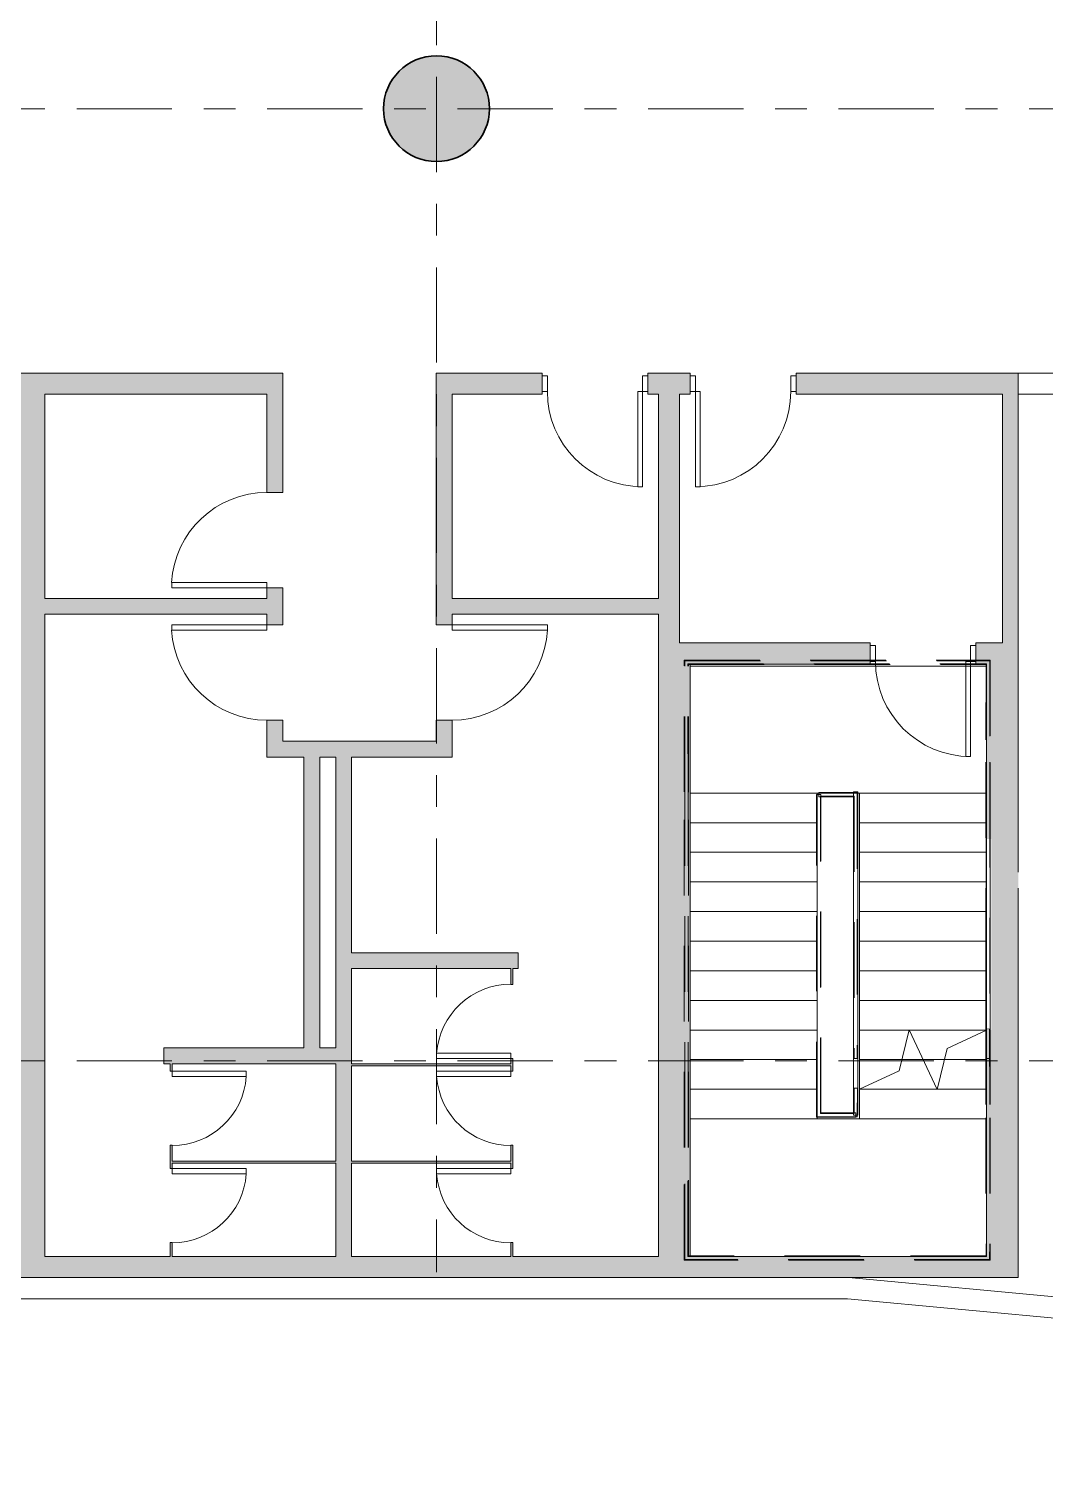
# Model space of a CAD drawing. Header units: millimetres. Extents: x 90964 to 877642, y 656808 to 1438307.
# Drawn here: x 376236 to 385840, y 862815 to 876441 of the extents above; entities that cross this region are included whole.
import ezdxf

# ---------------------------------------------------------------- set-up
doc = ezdxf.new("R2010")
doc.units = ezdxf.units.MM
doc.header["$LTSCALE"] = 300
doc.linetypes.add('CENTER', pattern=[3, 1.5, -0.5, 0.5, -0.5])
doc.linetypes.add('Overhead', pattern=[3.96875, 2.38125, -1.5875])
for name, color, linetype, lineweight in [('A-COT VACH', 2, 'Continuous', 35), ('A-DOOR', 31, 'Continuous', 9), ('A-DOOR-FRAM', 31, 'Continuous', 9), ('A-FLOR-HRAL', 11, 'Continuous', 9), ('A-FLOR-HRAL-MBND', 5, 'Overhead', 9), ('A-HATCH', 251, 'Continuous', 5), ('A-TRUC', 250, 'CENTER', 5), ('A-WALL', 113, 'Continuous', 9), ('A-WALL-PATT', 111, 'Continuous', 9), ('S-STRS', 31, 'Continuous', 9), ('S-STRS-MBND', 31, 'Overhead', 9)]:
    doc.layers.add(name, color=color, linetype=linetype, lineweight=lineweight)

# ---------------------------------------------------------------- blocks, each defined once
blk = doc.blocks.new('Railing - Railing-1480362-Option 5 Floor Plans')
at = {"layer": 'A-FLOR-HRAL-MBND'}
for p, q in [((-106422, -29073), (-106305, -28713)), ((-106305, -28713), (-103395, -29659)), ((-106384, -29054), (-106285, -28751)), ((-106285, -28751), (-103433, -29678)), ((-106165, -29157), (-106422, -29073)), ((-106156, -29128), (-106384, -29054)), ((-105899, -29243), (-105890, -29215)), ((-103513, -30019), (-105899, -29243)), ((-103532, -29982), (-105890, -29215)), ((-103433, -29678), (-103532, -29982)), ((-103395, -29659), (-103513, -30019))]:
    blk.add_line(p, q, dxfattribs=at)
blk = doc.blocks.new('Railing - Railing-1480373-Option 5 Floor Plans')
at = {"layer": 'A-FLOR-HRAL-MBND'}
for p, q in [((-108093, -29845), (-107202, -27106)), ((-107202, -27106), (-106194, -27433)), ((-108055, -29826), (-107183, -27143)), ((-107183, -27143), (-106203, -27462)), ((-106203, -27462), (-105937, -27549)), ((-106194, -27433), (-105928, -27520)), ((-105928, -27520), (-102999, -28473)), ((-105937, -27549), (-103008, -28501)), ((-102999, -28473), (-101819, -28856)), ((-103008, -28501), (-101857, -28875)), ((-101857, -28875), (-102729, -31558)), ((-101819, -28856), (-102710, -31596)), ((-106809, -30231), (-108055, -29826)), ((-106819, -30260), (-108093, -29845)), ((-106011, -30491), (-106809, -30231)), ((-106020, -30519), (-106819, -30260)), ((-106286, -30433), (-106277, -30404)), ((-103890, -31212), (-106286, -30433)), ((-103880, -31184), (-106277, -30404)), ((-103614, -31270), (-103880, -31184)), ((-103623, -31299), (-103890, -31212)), ((-102710, -31596), (-103623, -31299)), ((-102729, -31558), (-103614, -31270))]:
    blk.add_line(p, q, dxfattribs=at)
blk = doc.blocks.new('Top Rail Type - Top Rail_Internal_-V16-Option 5 Floor Plans')
at = {"layer": 'A-FLOR-HRAL', "linetype": 'Overhead'}
for p, q in [((-106422, -29058), (-106308, -28706)), ((-106308, -28706), (-103408, -29649)), ((-106384, -29070), (-106282, -28757)), ((-106282, -28757), (-103420, -29687)), ((-106422, -29058), (-106384, -29070)), ((-106409, -29083), (-106397, -29045)), ((-106167, -29162), (-106409, -29083)), ((-106154, -29124), (-106397, -29045)), ((-105901, -29248), (-105888, -29210)), ((-103509, -30026), (-105901, -29248)), ((-103535, -29975), (-105888, -29210)), ((-103433, -29662), (-103535, -29975)), ((-103395, -29675), (-103509, -30026)), ((-103395, -29675), (-103433, -29662)), ((-103408, -29649), (-103420, -29687))]:
    blk.add_line(p, q, dxfattribs=at)
at = {"layer": 'A-FLOR-HRAL'}
for p, q in [((-106154, -29124), (-106167, -29162)), ((-103492, -29989), (-106154, -29124)), ((-103504, -30027), (-106167, -29162)), ((-103504, -30027), (-103492, -29989))]:
    blk.add_line(p, q, dxfattribs=at)
blk = doc.blocks.new('Top Rail Type - Top Rail_Internal_-V17-Option 5 Floor Plans')
at = {"layer": 'A-FLOR-HRAL', "linetype": 'Overhead'}
for p, q in [((-108100, -29848), (-107206, -27099)), ((-107206, -27099), (-106192, -27429)), ((-108049, -29823), (-107180, -27150)), ((-107180, -27150), (-106205, -27467)), ((-106205, -27467), (-103010, -28506)), ((-106192, -27429), (-102997, -28468)), ((-102997, -28468), (-101813, -28853)), ((-103010, -28506), (-101863, -28879)), ((-101863, -28879), (-102732, -31552)), ((-101813, -28853), (-102707, -31602)), ((-106808, -30226), (-108049, -29823)), ((-106820, -30264), (-108100, -29848)), ((-106009, -30486), (-106808, -30226)), ((-106022, -30524), (-106820, -30264)), ((-106288, -30438), (-106275, -30400)), ((-103625, -31303), (-106288, -30438)), ((-103612, -31265), (-106275, -30400)), ((-102707, -31602), (-103625, -31303)), ((-102732, -31552), (-103612, -31265))]:
    blk.add_line(p, q, dxfattribs=at)
at = {"layer": 'A-FLOR-HRAL'}
for p, q in [((-106009, -30486), (-106022, -30524)), ((-104291, -31045), (-106009, -30486)), ((-104304, -31083), (-106022, -30524))]:
    blk.add_line(p, q, dxfattribs=at)
blk = doc.blocks.new('M_Single-Flush - 900 X 2100-697408-Option 5 Floor Plans')
at = {"layer": 'A-DOOR'}
for p, q in [((400, 75), (400, 975)), ((450, 975), (400, 975)), ((450, 75), (450, 975)), ((450, 75), (400, 75))]:
    blk.add_line(p, q, dxfattribs=at)
blk.add_arc((450, 75), 902, 93.1788, 180, dxfattribs=at)
blk = doc.blocks.new('M_Single-Flush - 900 X 2100-697387-Option 5 Floor Plans')
at = {"layer": 'A-DOOR'}
for p, q in [((400, -75), (400, -975)), ((450, -75), (400, -75)), ((450, -75), (450, -975)), ((450, -975), (400, -975))]:
    blk.add_line(p, q, dxfattribs=at)
blk.add_arc((450, -75), 902, 180, 266.8212, dxfattribs=at)
blk = doc.blocks.new('M_Single-Flush - 700 X 2100-697495-Option 5 Floor Plans')
at = {"layer": 'A-DOOR'}
for p, q in [((300, -10), (300, -710)), ((350, -10), (300, -10)), ((350, -10), (350, -710)), ((350, -710), (300, -710))]:
    blk.add_line(p, q, dxfattribs=at)
blk.add_arc((350, -10), 702, 180, 265.9138, dxfattribs=at)
blk = doc.blocks.new('M_Single-Flush - 700 X 2100-697474-Option 5 Floor Plans')
at = {"layer": 'A-DOOR'}
for p, q in [((300, 10), (300, 710)), ((350, 710), (300, 710)), ((350, 10), (350, 710)), ((350, 10), (300, 10))]:
    blk.add_line(p, q, dxfattribs=at)
blk.add_arc((350, 10), 702, 94.0862, 180, dxfattribs=at)
blk = doc.blocks.new('M_Door-Passage-Single-Flush - M_Door-Passage-Single-Flush-718217-Option 5 Floor Plans')
at = {"layer": 'A-DOOR'}
for p, q in [((450, 981.35), (405, 981.35)), ((405, 981.35), (405, 81.35)), ((450, 81.35), (450, 981.35)), ((405, 81.35), (450, 81.35))]:
    blk.add_line(p, q, dxfattribs=at)
blk.add_arc((450, 81.35), 900, 90, 180, dxfattribs=at)
at = {"layer": 'A-DOOR-FRAM'}
for p, q in [((-450, 81.35), (-500, 81.35)), ((-500, 81.35), (-500, -68.65)), ((-450, -68.65), (-450, 81.35)), ((450, 81.35), (450, -68.65)), ((500, 81.35), (450, 81.35)), ((500, -68.65), (500, 81.35)), ((-500, -68.65), (-450, -68.65)), ((450, -68.65), (500, -68.65))]:
    blk.add_line(p, q, dxfattribs=at)
blk = doc.blocks.new('M_Door-Passage-Single-Flush - M_Door-Passage-Single-Flush-756115-Option 5 Floor Plans')
at = {"layer": 'A-DOOR'}
for p, q in [((405, -81.35), (450, -81.35)), ((405, -981.35), (405, -81.35)), ((450, -81.35), (450, -981.35)), ((450, -981.35), (405, -981.35))]:
    blk.add_line(p, q, dxfattribs=at)
blk.add_arc((450, -81.35), 900, 180, 270, dxfattribs=at)
at = {"layer": 'A-DOOR-FRAM'}
for p, q in [((-500, 68.65), (-450, 68.65)), ((-500, -81.35), (-500, 68.65)), ((-450, 68.65), (-450, -81.35)), ((450, 68.65), (500, 68.65)), ((450, -81.35), (450, 68.65)), ((500, 68.65), (500, -81.35)), ((-450, -81.35), (-500, -81.35)), ((500, -81.35), (450, -81.35))]:
    blk.add_line(p, q, dxfattribs=at)
blk = doc.blocks.new('luoicotthapdoi')
at = {"layer": 'A-HATCH'}
h = blk.add_hatch(color=256, dxfattribs=at)
h.dxf.hatch_style = 1
edge = h.paths.add_edge_path()
edge.add_arc((386788, 970252), 500, 0, 360)
edge = h.paths.add_edge_path()
edge.add_arc((393088, 977636), 500, 0, 360)
edge = h.paths.add_edge_path()
edge.add_arc((399388, 970252), 500, 0, 360)
edge = h.paths.add_edge_path()
edge.add_arc((399388, 961252), 500, 0, 360)
edge = h.paths.add_edge_path()
edge.add_arc((399388, 952252), 500, 0, 360)
edge = h.paths.add_edge_path()
edge.add_arc((386788, 952252), 500, 0, 360)
edge = h.paths.add_edge_path()
edge.add_arc((386788, 961252), 500, 0, 360)
edge = h.paths.add_edge_path()
edge.add_arc((380088, 961252), 500, 0, 360)
edge = h.paths.add_edge_path()
edge.add_arc((367488, 961252), 500, 0, 360)
edge = h.paths.add_edge_path()
edge.add_arc((360788, 961252), 500, 0, 360)
edge = h.paths.add_edge_path()
edge.add_arc((360788, 952252), 500, 0, 360)
edge = h.paths.add_edge_path()
edge.add_arc((348188, 952252), 500, 0, 360)
edge = h.paths.add_edge_path()
edge.add_arc((348188, 961252), 500, 0, 360)
edge = h.paths.add_edge_path()
edge.add_arc((348188, 970252), 500, 0, 360)
edge = h.paths.add_edge_path()
edge.add_arc((354488, 977636), 500, 0, 360)
edge = h.paths.add_edge_path()
edge.add_arc((360788, 970252), 500, 0, 360)
at = {"layer": 'A-COT VACH'}
blk.add_circle((380088, 961252), 500, dxfattribs=at)
at = {"layer": 'A-TRUC', "ltscale": 2}
for p, q in [((380088, 981352), (380088, 950252)), ((333488, 961252), (414088, 961252)), ((333488, 952252), (414088, 952252))]:
    blk.add_line(p, q, dxfattribs=at)

msp = doc.modelspace()

# ---------------------------------------------------------------- hatches: boundary and pattern name
at = {"layer": 'A-WALL-PATT'}
for points in [[(378635.6, 873186), (371024.6, 873186), (371024.6, 872986), (378635.6, 872986)], [(376385.6, 864836.1), (376385.6, 872986), (376085.6, 872986), (376085.6, 864836.1)], [(382385.6, 870536.1), (382385.6, 872986), (382185.6, 872986), (382185.6, 870536.1)], [(385585.6, 872986), (385435.6, 872986), (385435.6, 870536.1), (385585.6, 870536.1), (385585.6, 871561.5)], [(378485.6, 870906.4), (378485.6, 871056.4), (376385.6, 871056.4), (376385.6, 870906.4)], [(382185.6, 871056.4), (380235.6, 871056.4), (380235.6, 870906.4), (382185.6, 870906.4)], [(382485.6, 864836.1), (382485.6, 870536.1), (382185.6, 870536.1), (382185.6, 864836.1)], [(380235.6, 869556.4), (380235.6, 869706.4), (378635.6, 869706.4), (378635.6, 869556.4), (379285.6, 869556.4)], [(378985.6, 869556.4), (378835.6, 869556.4), (378835.6, 866806.4), (378985.6, 866806.4), (378985.6, 869169.6)], [(379285.6, 864836.1), (379285.6, 869556.4), (379135.6, 869556.4), (379135.6, 864836.1)], [(380860.6, 867556.4), (380860.6, 867706.4), (379285.6, 867706.4), (379285.6, 867556.4), (380809.4, 867556.4)], [(379135.6, 866806.4), (377510.6, 866806.4), (377510.6, 866656.4), (379135.6, 866656.4)], [(380789.4, 866656.4), (379285.6, 866656.4), (379285.6, 866636.4), (380789.4, 866636.4)], [(376385.6, 864636.1), (376385.6, 864836.1), (373385.6, 864836.1), (373385.6, 864636.1), (374740.9, 864636.1)], [(383455.7, 864836.1), (376385.6, 864836.1), (376385.6, 864636.1), (383455.7, 864636.1)], [(385285.6, 864636.1), (385285.6, 864836.1), (383455.7, 864836.1), (383455.7, 864636.1)]]:
    msp.add_hatch(color=256, dxfattribs=at).paths.add_polyline_path(points, flags=0)
h = msp.add_hatch(color=256, dxfattribs=at)
h.paths.add_polyline_path([(380235.6, 869906.4), (380085.6, 869906.4), (380085.6, 869706.4), (380235.6, 869706.4)], flags=0)
h.paths.add_polyline_path([(380235.6, 873186), (380085.6, 873186), (380085.6, 870806.4), (380235.6, 870806.4), (380235.6, 872986)], flags=0)
h = msp.add_hatch(color=256, dxfattribs=at)
h.paths.add_polyline_path([(385585.6, 872986), (385585.6, 873186), (383485.6, 873186), (383485.6, 872986), (385435.6, 872986)], flags=0)
h.paths.add_polyline_path([(382485.6, 872986), (382485.6, 873186), (382085.6, 873186), (382085.6, 872986), (382385.6, 872986)], flags=0)
h.paths.add_polyline_path([(381085.6, 873011), (381085.6, 873186), (380235.6, 873186), (380235.6, 872986), (381085.6, 872986)], flags=0)
h = msp.add_hatch(color=256, dxfattribs=at)
h.paths.add_polyline_path([(378635.6, 870806.4), (378635.6, 871156.4), (378485.6, 871156.4), (378485.6, 870806.4)], flags=0)
h.paths.add_polyline_path([(378635.6, 869906.4), (378485.6, 869906.4), (378485.6, 869556.4), (378635.6, 869556.4), (378635.6, 869706.4)], flags=0)
h.paths.add_polyline_path([(378635.6, 872056.4), (378635.6, 872986), (378485.6, 872986), (378485.6, 872056.4)], flags=0)
h = msp.add_hatch(color=256, dxfattribs=at)
h.paths.add_polyline_path([(385435.6, 870636.1), (385185.6, 870636.1), (385185.6, 870436.1), (385285.6, 870436.1), (385285.6, 870536.1), (385435.6, 870536.1)], flags=0)
h.paths.add_polyline_path([(384185.6, 870461.1), (384185.6, 870636.1), (382385.6, 870636.1), (382385.6, 870536.1), (382485.6, 870536.1), (382485.6, 870436.1), (384185.6, 870436.1)], flags=0)
h = msp.add_hatch(color=256, dxfattribs=at)
h.paths.add_polyline_path([(385585.6, 866777.8), (385585.6, 870536.1), (385285.6, 870536.1), (385285.6, 864636.1), (385585.6, 864636.1)], flags=0)
h.paths.add_polyline_path([(385331, 867973.7), (385331, 866975.9), (385291, 866975.9), (385291, 868781.3), (385331, 868781.3), (385331, 868571.7)], flags=0)
h = msp.add_hatch(color=256, dxfattribs=at)
h.paths.add_polyline_path([(380809.4, 864966.4), (380789.4, 864966.4), (380789.4, 864836.1), (380809.4, 864836.1)], flags=0)
h.paths.add_polyline_path([(380809.4, 865666.4), (380809.4, 865886.4), (380789.4, 865886.4), (380789.4, 865666.4)], flags=0)
h.paths.add_polyline_path([(380809.4, 867406.4), (380809.4, 867556.4), (380789.4, 867556.4), (380789.4, 867406.4)], flags=0)
h.paths.add_polyline_path([(380809.4, 866706.4), (380789.4, 866706.4), (380789.4, 866586.4), (380809.4, 866586.4)], flags=0)
h = msp.add_hatch(color=256, dxfattribs=at)
h.paths.add_polyline_path([(377590.2, 865886.4), (377570.2, 865886.4), (377572.1, 865666.4), (377590.2, 865666.4), (377590.2, 865736.4)], flags=0)
h.paths.add_polyline_path([(377590.2, 864836.1), (377590.2, 864966.4), (377570.2, 864966.4), (377572.1, 864836.1)], flags=0)
h.paths.add_polyline_path([(377590.2, 866586.4), (377590.2, 866656.4), (377570.2, 866656.4), (377572.1, 866586.4)], flags=0)
h = msp.add_hatch(color=256, dxfattribs=at)
h.paths.add_polyline_path([(380789.4, 865736.4), (379285.6, 865736.4), (379285.6, 865716.4), (380789.4, 865716.4)], flags=0)
h.paths.add_polyline_path([(379135.6, 865716.4), (379135.6, 865736.4), (377590.2, 865736.4), (377590.2, 865716.4)], flags=0)

# ---------------------------------------------------------------- linework, layer by layer
at = {"layer": 'A-WALL', "lineweight": 18}
for p, q in [((378635.6, 873186), (370824.6, 873186)), ((378635.6, 872056.4), (378635.6, 873186)), ((380085.6, 873186), (380085.6, 870806.4)), ((381085.6, 873186), (380085.6, 873186)), ((381085.6, 873161), (381085.6, 873186)), ((382485.6, 873186), (382085.6, 873186)), ((382085.6, 873186), (382085.6, 873161)), ((382485.6, 873161), (382485.6, 873186)), ((385585.6, 873186), (383485.6, 873186)), ((383485.6, 873186), (383485.6, 873161)), ((385585.6, 870536.1), (385585.6, 873186)), ((376385.6, 871056.4), (376385.6, 872986)), ((376385.6, 872986), (378485.6, 872986)), ((378485.6, 872986), (378485.6, 872056.4)), ((380235.6, 871056.4), (380235.6, 872986)), ((380235.6, 872986), (381085.6, 872986)), ((381085.6, 872986), (381085.6, 873011)), ((382085.6, 873011), (382085.6, 872986)), ((382085.6, 872986), (382185.6, 872986)), ((382185.6, 872986), (382185.6, 871056.4)), ((382385.6, 872986), (382485.6, 872986)), ((382385.6, 870636.1), (382385.6, 872986)), ((382485.6, 872986), (382485.6, 873011)), ((383485.6, 873011), (383485.6, 872986)), ((383485.6, 872986), (385435.6, 872986)), ((385435.6, 872986), (385435.6, 870636.1)), ((378485.6, 872056.4), (378635.6, 872056.4)), ((378485.6, 871156.4), (378485.6, 871056.4)), ((378635.6, 871156.4), (378485.6, 871156.4)), ((378635.6, 870806.4), (378635.6, 871156.4)), ((378485.6, 871056.4), (376385.6, 871056.4)), ((382185.6, 871056.4), (380235.6, 871056.4)), ((376385.6, 864836.1), (376385.6, 870906.4)), ((376385.6, 870906.4), (378485.6, 870906.4)), ((378485.6, 870906.4), (378485.6, 870806.4)), ((378485.6, 870806.4), (378635.6, 870806.4)), ((380085.6, 870806.4), (380235.6, 870806.4)), ((380235.6, 870806.4), (380235.6, 870906.4)), ((380235.6, 870906.4), (382185.6, 870906.4)), ((382185.6, 870906.4), (382185.6, 870536.1)), ((382185.6, 870536.1), (382185.6, 864836.1)), ((384185.6, 870636.1), (382385.6, 870636.1)), ((384185.6, 870611.1), (384185.6, 870636.1)), ((385435.6, 870636.1), (385185.6, 870636.1)), ((385185.6, 870636.1), (385185.6, 870611.1)), ((385585.6, 868467.3), (385585.6, 870536.1)), ((382485.6, 864836.1), (382485.6, 870436.1)), ((382485.6, 870436.1), (384185.6, 870436.1)), ((384185.6, 870436.1), (384185.6, 870461.1)), ((385185.6, 870461.1), (385185.6, 870436.1)), ((385185.6, 870436.1), (385285.6, 870436.1)), ((385285.6, 870436.1), (385285.6, 864836.1)), ((378485.6, 869906.4), (378485.6, 869556.4)), ((378635.6, 869906.4), (378485.6, 869906.4)), ((378635.6, 869706.4), (378635.6, 869906.4)), ((380235.6, 869906.4), (380085.6, 869906.4)), ((380085.6, 869906.4), (380085.6, 869706.4)), ((380235.6, 869556.4), (380235.6, 869906.4)), ((380085.6, 869706.4), (378635.6, 869706.4)), ((378485.6, 869556.4), (378835.6, 869556.4)), ((378835.6, 869556.4), (378835.6, 866806.4)), ((378985.6, 869556.4), (379135.6, 869556.4)), ((378985.6, 866806.4), (378985.6, 869556.4)), ((379135.6, 869556.4), (379135.6, 866806.4)), ((379285.6, 869556.4), (380235.6, 869556.4)), ((379285.6, 867706.4), (379285.6, 869556.4)), ((385585.6, 864636.1), (385585.6, 868316.3)), ((380860.6, 867706.4), (379285.6, 867706.4)), ((380860.6, 867556.4), (380860.6, 867706.4)), ((379285.6, 866656.4), (379285.6, 867556.4)), ((379285.6, 867556.4), (380789.4, 867556.4)), ((380789.4, 867556.4), (380789.4, 867406.4)), ((380809.4, 867556.4), (380860.6, 867556.4)), ((380809.4, 867406.4), (380809.4, 867556.4)), ((380789.4, 867406.4), (380809.4, 867406.4)), ((378835.6, 866806.4), (377510.6, 866806.4)), ((377510.6, 866806.4), (377510.6, 866656.4)), ((379135.6, 866806.4), (378985.6, 866806.4)), ((380789.4, 866706.4), (380789.4, 866656.4)), ((380809.4, 866706.4), (380789.4, 866706.4)), ((380809.4, 866586.4), (380809.4, 866706.4)), ((377510.6, 866656.4), (377570.2, 866656.4)), ((377570.2, 866656.4), (377570.2, 866586.4)), ((377570.2, 866586.4), (377590.2, 866586.4)), ((377590.2, 866656.4), (379135.6, 866656.4)), ((377590.2, 866586.4), (377590.2, 866656.4)), ((379135.6, 866656.4), (379135.6, 865736.4)), ((380789.4, 866656.4), (379285.6, 866656.4)), ((379285.6, 865736.4), (379285.6, 866636.4)), ((379285.6, 866636.4), (380789.4, 866636.4)), ((380789.4, 866636.4), (380789.4, 866586.4)), ((380789.4, 866586.4), (380809.4, 866586.4)), ((377570.2, 865886.4), (377570.2, 865666.4)), ((377590.2, 865886.4), (377570.2, 865886.4)), ((377590.2, 865736.4), (377590.2, 865886.4)), ((380789.4, 865886.4), (380789.4, 865736.4)), ((380809.4, 865886.4), (380789.4, 865886.4)), ((380809.4, 865666.4), (380809.4, 865886.4)), ((377570.2, 865666.4), (377590.2, 865666.4)), ((379135.6, 865736.4), (377590.2, 865736.4)), ((377590.2, 865716.4), (379135.6, 865716.4)), ((377590.2, 865666.4), (377590.2, 865716.4)), ((379135.6, 865716.4), (379135.6, 864836.1)), ((380789.4, 865736.4), (379285.6, 865736.4)), ((379285.6, 864836.1), (379285.6, 865716.4)), ((379285.6, 865716.4), (380789.4, 865716.4)), ((380789.4, 865716.4), (380789.4, 865666.4)), ((380789.4, 865666.4), (380809.4, 865666.4)), ((377570.2, 864966.4), (377570.2, 864836.1)), ((377590.2, 864966.4), (377570.2, 864966.4)), ((377590.2, 864836.1), (377590.2, 864966.4)), ((380789.4, 864966.4), (380789.4, 864836.1)), ((380809.4, 864966.4), (380789.4, 864966.4)), ((380809.4, 864836.1), (380809.4, 864966.4)), ((377570.2, 864836.1), (376385.6, 864836.1)), ((379135.6, 864836.1), (377590.2, 864836.1)), ((380789.4, 864836.1), (379285.6, 864836.1)), ((382185.6, 864836.1), (380809.4, 864836.1)), ((385285.6, 864836.1), (382485.6, 864836.1)), ((383982.7, 864636.1), (364296.6, 864636.1)), ((376385.6, 864636.1), (385585.6, 864636.1)), ((401191.1, 863013.5), (383982.7, 864636.1)), ((363604.2, 864436.1), (383971, 864436.1)), ((383971, 864436.1), (401163.6, 862815.4))]:
    msp.add_line(p, q, dxfattribs=at)
at = {"layer": 'A-WALL'}
for p, q in [((385585.6, 873186), (386687.5, 873186)), ((385585.6, 872986), (386887.5, 872986))]:
    msp.add_line(p, q, dxfattribs=at)
at = {"layer": 'S-STRS'}
for p, q in [((385285.6, 869216.1), (384085.6, 869216.1)), ((384085.6, 869216.1), (384085.6, 868936.1)), ((384085.6, 868936.1), (384085.6, 868656.1)), ((385285.6, 868936.1), (384085.6, 868936.1)), ((384085.6, 868656.1), (384085.6, 868376.1)), ((385285.6, 868656.1), (384085.6, 868656.1)), ((384085.6, 868376.1), (384085.6, 868096.1)), ((385285.6, 868376.1), (384085.6, 868376.1)), ((384085.6, 868096.1), (384085.6, 867816.1)), ((385285.6, 868096.1), (384085.6, 868096.1)), ((384085.6, 867816.1), (384085.6, 867536.1)), ((385285.6, 867816.1), (384085.6, 867816.1)), ((384085.6, 867536.1), (384085.6, 867256.1)), ((385285.6, 867536.1), (384085.6, 867536.1)), ((384085.6, 867256.1), (384085.6, 866976.1)), ((385285.6, 867256.1), (384085.6, 867256.1)), ((384085.6, 866976.1), (384085.6, 866696.1)), ((384552.7, 866976.1), (384085.6, 866976.1)), ((385285.6, 866976.1), (384555, 866976.1)), ((384085.6, 866696.1), (384085.6, 866416.3)), ((384484.7, 866696.1), (384085.6, 866696.1)), ((384886.5, 866696.1), (384685.6, 866696.1)), ((384818.5, 866416.1), (384816.2, 866416.1))]:
    msp.add_line(p, q, dxfattribs=at)
at = {"layer": 'S-STRS', "linetype": 'Overhead'}
for p, q in [((385285.6, 869216.1), (384085.6, 869216.1)), ((385285.6, 868936.1), (384085.6, 868936.1)), ((385285.6, 868656.1), (384085.6, 868656.1)), ((385285.6, 868376.1), (384085.6, 868376.1)), ((385285.6, 868096.1), (384085.6, 868096.1)), ((385285.6, 867816.1), (384085.6, 867816.1)), ((385285.6, 867536.1), (384085.6, 867536.1)), ((385285.6, 867256.1), (384085.6, 867256.1)), ((384552.7, 866976.1), (384085.6, 866976.1)), ((385285.6, 866976.1), (384555, 866976.1)), ((384484.7, 866696.1), (384085.6, 866696.1)), ((384886.5, 866696.1), (384685.6, 866696.1)), ((384818.5, 866416.1), (384816.2, 866416.1))]:
    msp.add_line(p, q, dxfattribs=at)
at = {"layer": 'S-STRS-MBND', "linetype": 'Continuous'}
for p, q in [((382485.6, 870416.1), (382485.6, 869216.1)), ((385285.6, 870416.1), (382485.6, 870416.1)), ((385285.6, 869216.1), (385285.6, 870416.1)), ((382485.6, 869216.1), (383685.6, 869216.1)), ((382485.6, 866136.1), (382485.6, 869216.1)), ((382485.6, 869216.1), (383685.6, 869216.1)), ((383685.6, 869216.1), (384085.6, 869216.1)), ((383685.6, 866136.1), (383685.6, 869216.1)), ((385285.6, 869216.1), (384085.6, 869216.1)), ((384085.6, 869216.1), (384085.6, 866696.1)), ((385285.6, 869216.1), (384085.6, 869216.1)), ((385285.6, 869216.1), (385285.6, 866696.1)), ((382485.6, 868936.1), (383685.6, 868936.1)), ((382485.6, 868936.1), (383685.6, 868936.1)), ((385285.6, 868936.1), (384085.6, 868936.1)), ((385285.6, 868936.1), (384085.6, 868936.1)), ((382485.6, 868656.1), (383685.6, 868656.1)), ((382485.6, 868656.1), (383685.6, 868656.1)), ((385285.6, 868656.1), (384085.6, 868656.1)), ((385285.6, 868656.1), (384085.6, 868656.1)), ((382485.6, 868376.1), (383685.6, 868376.1)), ((382485.6, 868376.1), (383685.6, 868376.1)), ((385285.6, 868376.1), (384085.6, 868376.1)), ((385285.6, 868376.1), (384085.6, 868376.1)), ((382485.6, 868096.1), (383685.6, 868096.1)), ((382485.6, 868096.1), (383685.6, 868096.1)), ((385285.6, 868096.1), (384085.6, 868096.1)), ((385285.6, 868096.1), (384085.6, 868096.1)), ((382485.6, 867816.1), (383685.6, 867816.1)), ((382485.6, 867816.1), (383685.6, 867816.1)), ((385285.6, 867816.1), (384085.6, 867816.1)), ((385285.6, 867816.1), (384085.6, 867816.1)), ((382485.6, 867536.1), (383685.6, 867536.1)), ((382485.6, 867536.1), (383685.6, 867536.1)), ((385285.6, 867536.1), (384085.6, 867536.1)), ((385285.6, 867536.1), (384085.6, 867536.1)), ((382485.6, 867256.1), (383685.6, 867256.1)), ((382485.6, 867256.1), (383685.6, 867256.1)), ((385285.6, 867256.1), (384085.6, 867256.1)), ((385285.6, 867256.1), (384085.6, 867256.1)), ((382485.6, 866976.1), (383685.6, 866976.1)), ((382485.6, 866976.1), (383685.6, 866976.1)), ((385285.6, 866976.1), (384085.6, 866976.1)), ((385285.6, 866976.1), (384085.6, 866976.1)), ((384459, 866590.4), (384553.5, 866979.3)), ((384555, 866976.1), (384552.7, 866976.1)), ((384555, 866976.1), (384552.7, 866976.1)), ((384553.5, 866979.3), (384817.7, 866412.8)), ((384912.2, 866801.7), (385285.6, 866975.9)), ((384817.7, 866412.8), (384912.2, 866801.7)), ((382485.6, 866696.1), (383685.6, 866696.1)), ((382485.6, 866696.1), (383685.6, 866696.1)), ((385285.6, 866696.1), (384085.6, 866696.1)), ((384085.6, 866416.3), (384459, 866590.4)), ((384685.6, 866696.1), (384484.7, 866696.1)), ((384685.6, 866696.1), (384484.7, 866696.1)), ((385285.6, 866696.1), (384886.5, 866696.1)), ((385285.6, 866696.1), (384886.5, 866696.1)), ((385285.6, 866640.1), (385285.6, 866136.1)), ((382485.6, 866416.1), (383685.6, 866416.1)), ((382485.6, 866416.1), (383685.6, 866416.1)), ((384085.6, 866416.3), (384085.6, 866136.1)), ((384816.2, 866416.1), (384085.6, 866416.1)), ((384816.2, 866416.1), (384085.6, 866416.1)), ((385285.6, 866416.1), (384818.5, 866416.1)), ((385285.6, 866416.1), (384818.5, 866416.1)), ((382485.6, 866136.1), (382485.6, 864836.1)), ((382485.6, 866136.1), (383685.6, 866136.1)), ((382485.6, 866136.1), (383685.6, 866136.1)), ((384085.6, 866136.1), (383685.6, 866136.1)), ((385285.6, 866136.1), (384085.6, 866136.1)), ((385285.6, 866136.1), (384085.6, 866136.1)), ((385285.6, 864836.1), (385285.6, 866136.1)), ((382485.6, 864836.1), (385285.6, 864836.1))]:
    msp.add_line(p, q, dxfattribs=at)

# ---------------------------------------------------------------- block references
at = {"layer": 'A-COT VACH'}
msp.add_blockref('luoicotthapdoi', (0, -85566.3), dxfattribs=at)
at = {"layer": 'A-DOOR'}
for p in [(381585.6, 873092.4), (384685.6, 870542.4)]:
    msp.add_blockref('M_Door-Passage-Single-Flush - M_Door-Passage-Single-Flush-756115-Option 5 Floor Plans', p, dxfattribs=at)
for name, p, rotation in [('M_Door-Passage-Single-Flush - M_Door-Passage-Single-Flush-718217-Option 5 Floor Plans', (382985.6, 873092.4), 180.0000000000004), ('M_Single-Flush - 900 X 2100-697387-Option 5 Floor Plans', (378560.6, 871606.4), 270), ('M_Single-Flush - 900 X 2100-697408-Option 5 Floor Plans', (378560.6, 870356.4), 90), ('M_Single-Flush - 900 X 2100-697387-Option 5 Floor Plans', (380160.6, 870356.4), 90), ('M_Single-Flush - 700 X 2100-697495-Option 5 Floor Plans', (380799.4, 867056.4), 270), ('M_Single-Flush - 700 X 2100-697495-Option 5 Floor Plans', (377580.2, 866236.4), 90), ('M_Single-Flush - 700 X 2100-697474-Option 5 Floor Plans', (380799.4, 866236.4), 90), ('M_Single-Flush - 700 X 2100-697495-Option 5 Floor Plans', (377580.2, 865316.4), 90), ('M_Single-Flush - 700 X 2100-697474-Option 5 Floor Plans', (380799.4, 865316.4), 90)]:
    msp.add_blockref(name, p, dxfattribs=dict(at, rotation=rotation))
at = {"layer": 'A-FLOR-HRAL', "rotation": 108.0136761594174}
for name in ['Top Rail Type - Top Rail_Internal_-V17-Option 5 Floor Plans', 'Railing - Railing-1480373-Option 5 Floor Plans', 'Top Rail Type - Top Rail_Internal_-V16-Option 5 Floor Plans', 'Railing - Railing-1480362-Option 5 Floor Plans']:
    msp.add_blockref(name, (323506.2, 958371.5), dxfattribs=at)

doc.saveas('drawing.dxf')
